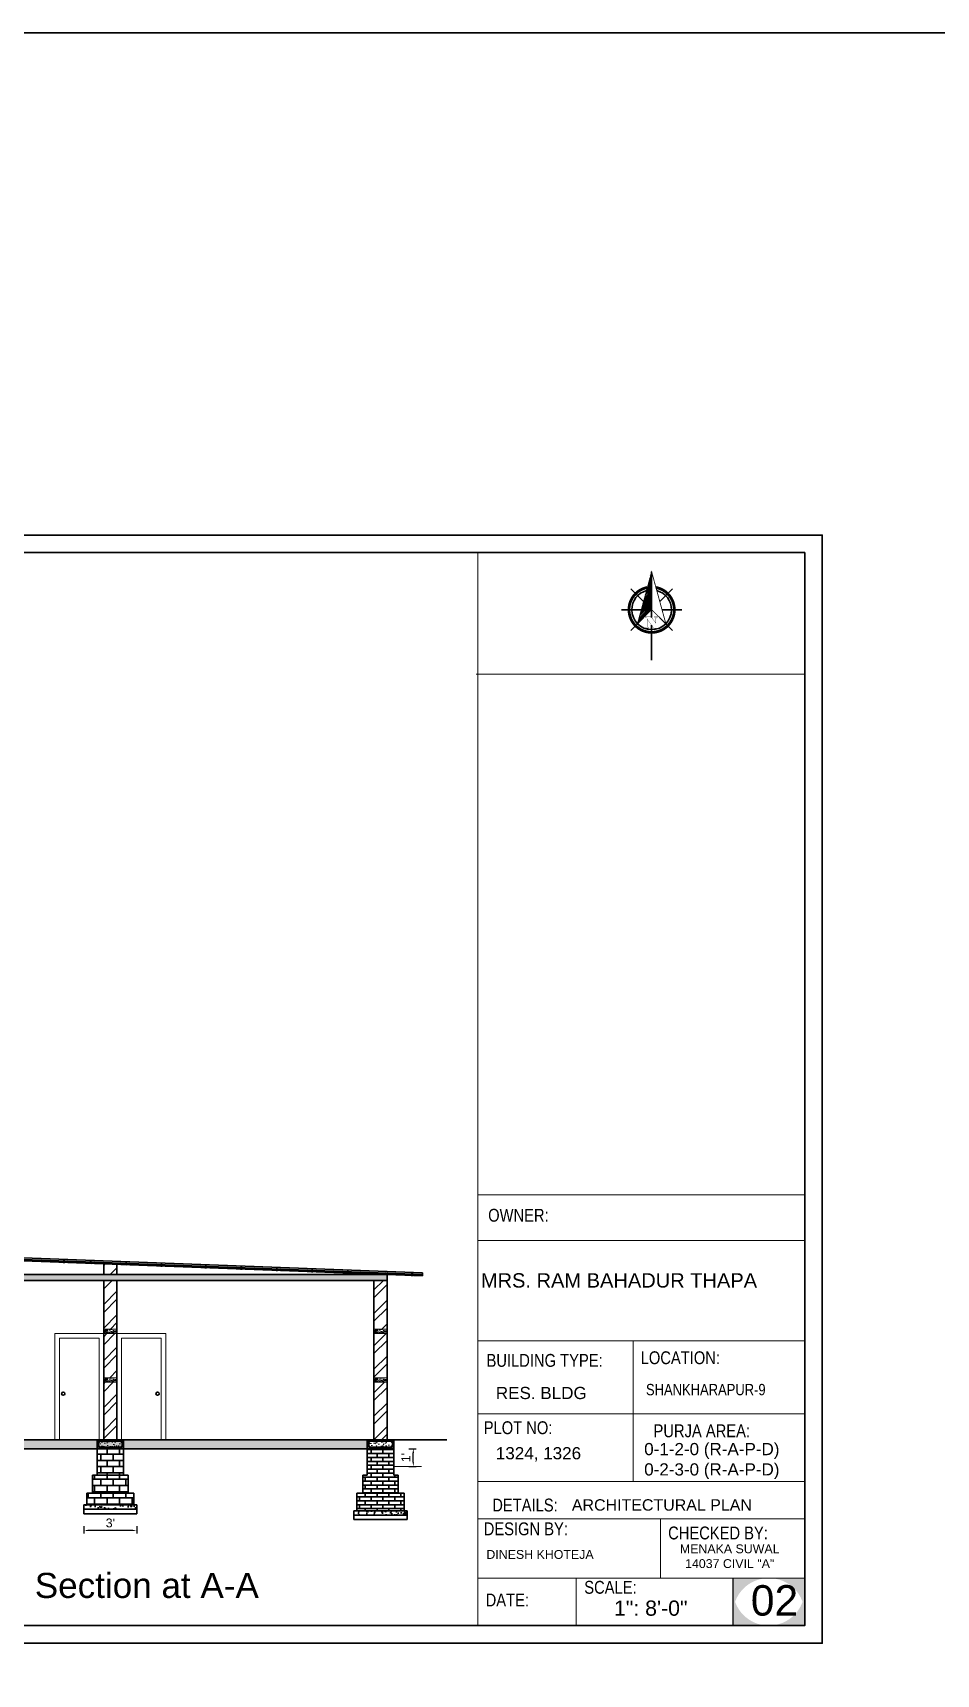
# Model space of a CAD drawing. Header units: inches. Extents: x 352731 to 371558, y -52658 to -39161.
# Drawn here: x 358529 to 359141, y -42800 to -41688 of the extents above; entities that cross this region are included whole.
import ezdxf

# ---------------------------------------------------------------- set-up
doc = ezdxf.new("R2010")
doc.units = ezdxf.units.IN
doc.header["$LTSCALE"] = 2
doc.header["$MEASUREMENT"] = 0
doc.header["$PDMODE"] = 34
doc.layers.get('0').update_dxf_attribs({"linetype": 'CONTINUOUS'})
doc.layers.get('DEFPOINTS').update_dxf_attribs({"color": 141, "linetype": 'CONTINUOUS'})
for name, color, linetype, lineweight in [('DIMENTION', 140, 'CONTINUOUS', 0), ('door', 20, 'CONTINUOUS', 35), ('Rebars', 1, 'CONTINUOUS', 13), ('Siteplan', 7, 'CONTINUOUS', 30), ('steps', 253, 'CONTINUOUS', 20), ('TEXT', 181, 'CONTINUOUS', 25), ('WALL - A', 1, 'CONTINUOUS', 40)]:
    doc.layers.add(name, color=color, linetype=linetype, lineweight=lineweight)
doc.layers.add('Normal Wall', color=7, linetype='CONTINUOUS', lineweight=35, true_color=0xffaf89)
doc.layers.add('Rear Wall', color=7, linetype='CONTINUOUS', lineweight=20, true_color=0xd4e480)
doc.styles.add('Lettring Text', font='arial.ttf')
doc.styles.get("Standard").update_dxf_attribs({"font": 'ARIALN.TTF'})
doc.styles.add('SwissBT', font='swiss.ttf', dxfattribs={"height": 12})
doc.dimstyles.new('Copy of Standard', dxfattribs={"dimtxt": 6, "dimasz": 2.875, "dimexe": 2, "dimexo": 4, "dimgap": 2, "dimtad": 1, "dimdec": 0, "dimrnd": 1, "dimzin": 0, "dimdsep": 46, "dimlunit": 4, "dimtxsty": 'Lettring Text', "dimcen": 0.1, "dimclrd": 7, "dimclre": 7, "dimclrt": 7, "dimazin": 0, "dimtfac": 0.645, "dimtdec": 0, "dimtmove": 1, "dimatfit": 0, "dimfxl": 3, "dimfxlon": 1, "dimtfillclr": 256, "dimtolj": 1, "dimtzin": 0, "dimlwd": -1, "dimlwe": -1, "dimarcsym": 2})
pattern_1 = [(45, (2075.3, -6303.903), (-7.9549513, 7.9549513), []), (45, (2080.603, -6303.903), (-7.9549513, 7.9549513), [])]
pattern_2 = [(45, (2075.3, -6297.903), (-7.9549513, 7.9549513), []), (45, (2080.603, -6297.903), (-7.9549513, 7.9549513), [])]
pattern_3 = [(45, (2045.335, -6303.903), (-7.9549513, 7.9549513), []), (45, (2050.638, -6303.903), (-7.9549513, 7.9549513), [])]
pattern_4 = [(45, (2045.335, -6297.903), (-7.9549513, 7.9549513), []), (45, (2050.638, -6297.903), (-7.9549513, 7.9549513), [])]
pattern_5 = [(0, (390777.6352, 36611.6907), (0, 4.25), []), (90, (390777.635, 36611.691), (-8.5, 5e-16), [4.25, -4.25]), (90, (390781.885, 36611.691), (-8.5, 5e-16), [-4.25, 4.25])]

# ---------------------------------------------------------------- blocks, each defined once
blk = doc.blocks.new('*X29')
at = {"color": 0}
for p, q in [((146.75, -411.68), (147.62, -410.82)), ((146.95, -410.95), (147.62, -410.29)), ((147.15, -410.22), (147.62, -409.76)), ((147.35, -409.49), (147.62, -409.23)), ((147.55, -408.76), (147.62, -408.7)), ((144.56, -419.71), (147.62, -416.65)), ((144.76, -418.98), (147.62, -416.12)), ((144.96, -418.25), (147.62, -415.59)), ((145.16, -417.52), (147.62, -415.06)), ((145.36, -416.79), (147.62, -414.53)), ((145.56, -416.06), (147.62, -414)), ((145.76, -415.33), (147.62, -413.47)), ((145.96, -414.6), (147.62, -412.94)), ((146.16, -413.87), (147.62, -412.41)), ((146.36, -413.14), (147.62, -411.88)), ((146.55, -412.41), (147.62, -411.35)), ((142.76, -426.28), (147.62, -421.42)), ((142.96, -425.55), (147.62, -420.89)), ((143.16, -424.82), (147.62, -420.36)), ((143.36, -424.09), (147.62, -419.83)), ((143.56, -423.36), (147.62, -419.3)), ((143.76, -422.63), (147.62, -418.77)), ((143.96, -421.9), (147.62, -418.24)), ((144.16, -421.17), (147.62, -417.71)), ((144.36, -420.44), (147.62, -417.18))]:
    blk.add_line(p, q, dxfattribs=at)
blk = doc.blocks.new('NORTH_15')
for p, q in [((-2.87, 2.87), (-7.37, 7.37)), ((0, 3.66), (0, 10.62)), ((2.87, 2.87), (7.37, 7.37)), ((-13.37, 0), (2.72, 0)), ((5.49, 0), (17.83, 0)), ((-2.87, -2.87), (-7.37, -7.37)), ((0, -3.66), (0, -10.62)), ((2.87, -2.87), (7.37, -7.37))]:
    blk.add_line(p, q)
at = {"const_width": 1}
for points in [[(0, -8, 1), (0, 8, 0.359415), (-7.86, 1.52, 1)], [(-7.86, -1.52, 0.359415), (0, -8, 1)]]:
    blk.add_lwpolyline(points, format="xyb", dxfattribs=at)
for points, const_width in [([(4.96, -5.01), (-13.37, 0), (4.9, 5), (0, 0), (4.96, -5.01)], 0.3), ([(5.93, -1.55), (6, -1.55), (6.07, -1.54), (6.13, -1.53), (6.17, -1.52), (6.22, -1.51), (6.26, -1.49), (6.28, -1.47), (6.3, -1.45), (6.32, -1.42), (6.33, -1.39), (6.35, -1.34), (6.36, -1.29), (6.37, -1.23), (6.38, -1.16), (6.38, -1.08), (6.38, -1), (6.54, -1), (6.54, -2.34), (6.38, -2.34), (6.38, -2.3), (6.38, -2.23), (6.38, -2.16), (6.37, -2.09), (6.36, -2.04), (6.35, -1.99), (6.33, -1.95), (6.32, -1.91), (6.3, -1.88), (6.28, -1.86), (6.26, -1.83), (6.22, -1.81), (6.18, -1.8), (6.13, -1.78), (6.07, -1.77), (6.01, -1.76), (5.95, -1.76), (2.66, -1.76), (2.66, -2.34), (2.5, -2.34), (2.5, -0.16), (4.71, 1.44), (3.14, 1.44), (3.07, 1.44), (3, 1.43), (2.94, 1.42), (2.89, 1.41), (2.85, 1.4), (2.81, 1.38), (2.78, 1.36), (2.76, 1.34), (2.74, 1.31), (2.72, 1.27), (2.7, 1.22), (2.69, 1.17), (2.68, 1.11), (2.67, 1.04), (2.66, 0.97), (2.66, 0.89), (2.66, 0.87), (2.5, 0.87), (2.5, 2.21), (2.66, 2.21), (2.66, 2.17), (2.66, 2.09), (2.67, 2.03), (2.68, 1.97), (2.69, 1.91), (2.7, 1.86), (2.71, 1.82), (2.73, 1.78), (2.75, 1.76), (2.77, 1.74), (2.8, 1.72), (2.85, 1.7), (2.89, 1.68), (2.94, 1.67), (3, 1.66), (3.07, 1.66), (3.14, 1.66), (6.54, 1.66), (6.54, 0.75), (3.33, -1.55), (5.93, -1.55), (5.93, -1.55)], 0.1)]:
    blk.add_lwpolyline(points, dxfattribs=dict(const_width=const_width))
for start, end in [(90, 164.97304), (270, 90), (195.02696, 270)]:
    blk.add_arc((0, 0), 7, start, end)
at = {"rotation": 90}
blk.add_blockref('*X29', (-421.89, -147.62), dxfattribs=at)
blk = doc.blocks.new('A$C0BDB7EE9')
at = {"layer": 'Siteplan', "xscale": 2.999999999999779, "yscale": 2.999999999999779, "zscale": 2.999999999999779, "rotation": 247.8612575918487}
blk.add_blockref('NORTH_15', (20.2, 49.5), dxfattribs=at)
blk = doc.blocks.new('A$C327B4BBD')
at = {"layer": 'DIMENTION', "ltscale": 0.3, "xscale": 1.171875000000082, "yscale": 1.171875000000082, "zscale": 1.171875000000082, "rotation": 112.1387424081494}
blk.add_blockref('A$C0BDB7EE9', (16.1, 0), dxfattribs=at)
blk = doc.blocks.new('*D356')
at = {"color": 7, "transparency": 16777216}
for p, q in [((358563.9, -42699.6), (358563.9, -42704.6)), ((358597, -42702.6), (358566.8, -42702.6)), ((358599.9, -42699.6), (358599.9, -42704.6))]:
    blk.add_line(p, q, dxfattribs=at)
at = {"color": 7, "linetype": 'ByBlock', "transparency": 16777216}
for points in [[(358566.8, -42702.1), (358566.8, -42703), (358563.9, -42702.6)], [(358597, -42702.1), (358597, -42703), (358599.9, -42702.6)]]:
    blk.add_solid(points, dxfattribs=at)
at = {"layer": 'DEFPOINTS', "color": 0, "linetype": 'ByBlock', "transparency": 16777216}
for p in [(358563.9, -42691.2), (358599.9, -42691.2), (358563.9, -42702.6)]:
    blk.add_point(p, dxfattribs=at)
at = {"color": 7, "linetype": 'ByBlock', "lineweight": 5, "transparency": 16777216, "insert": (358581.9, -42697.5), "char_height": 6, "attachment_point": 5, "style": 'Lettring Text'}
blk.add_mtext("\\A1;3'", dxfattribs=at)
blk = doc.blocks.new('*D358')
at = {"color": 7, "transparency": 16777216}
for p, q in [((358784.1, -42647.2), (358789.1, -42647.2)), ((358784.1, -42659.2), (358789.1, -42659.2)), ((358787.1, -42656.3), (358787.1, -42650))]:
    blk.add_line(p, q, dxfattribs=at)
at = {"color": 7, "linetype": 'ByBlock', "transparency": 16777216}
for points in [[(358786.6, -42650), (358787.6, -42650), (358787.1, -42647.2)], [(358786.6, -42656.3), (358787.6, -42656.3), (358787.1, -42659.2)]]:
    blk.add_solid(points, dxfattribs=at)
at = {"layer": 'DEFPOINTS', "color": 0, "linetype": 'ByBlock', "transparency": 16777216}
for p in [(358773.9, -42647.2), (358787.1, -42647.2), (358773.9, -42659.2)]:
    blk.add_point(p, dxfattribs=at)
at = {"color": 7, "linetype": 'ByBlock', "lineweight": 5, "transparency": 16777216, "insert": (358782.1, -42653.2), "char_height": 6, "attachment_point": 5, "rotation": 90, "style": 'Lettring Text'}
blk.add_mtext("\\A1;1'", dxfattribs=at)

msp = doc.modelspace()

# ---------------------------------------------------------------- hatches: boundary and pattern name
at = {"linetype": 'ByBlock', "lineweight": 5}
h = msp.add_hatch(dxfattribs=at)
h.set_pattern_fill('AR-CONC', scale=0.5, style=0)
h.set_pattern_definition([(50, (312338.4893, 26238.585), (3.58630091, -0.31376067), [0.375, -4.125]), (355, (312338.4893, 26238.585), (-0.69375667, 3.76096067), [0.3, -3.3]), (100.4514, (312338.7882, 26238.559), (2.89254691, 3.44719771), [0.31870095, -3.50571056]), (46.1842, (312338.4893, 26239.585), (5.33620524, -0.82759507), [0.5625, -6.1875]), (96.6356, (312338.934, 26239.516), (4.67331353, 4.87058935), [0.47805144, -5.258565]), (351.1842, (312338.4893, 26239.585), (4.67330973, 4.870593), [0.45, -4.95]), (21, (312338.9893, 26239.335), (2.98453526, -2.01309445), [0.375, -4.125]), (326, (312338.9893, 26239.335), (1.21657666, 3.62575023), [0.3, -3.3]), (71.4514, (312339.238, 26239.1673), (4.20111314, 1.61265248), [0.31870095, -3.50571056]), (37.5, (312338.4893, 26238.585), (0.060799277, 1.66446927), [0, -3.26, 0, -3.35, 0, -3.3125]), (7.5, (312338.4893, 26238.585), (1.315347687, 1.97205856), [0, -1.91, 0, -3.185, 0, -1.2625]), (327.5, (312337.3743, 26238.585), (2.66911218, -0.112774359), [0, -1.25, 0, -3.9, 0, -5.175]), (317.5, (312336.8743, 26238.585), (2.91593085, 0.50052491), [0, -1.625, 0, -2.59, 0, -3.675])])
h.paths.add_polyline_path([(358586.4, -42566.2), (358577.4, -42566.2), (358577.4, -42569.2), (358586.4, -42569.2)])
h.paths.add_polyline_path([(358585.3, -42568.3, -0.404321), (358584.8, -42567.8, -1), (358585.8, -42567.8, -0.424176), (358585.3, -42568.3), (358578.5, -42568.3, -0.424176), (358578, -42567.8, -1), (358579, -42567.8, -0.404321), (358578.5, -42568.3)], flags=16)
h = msp.add_hatch(color=7, dxfattribs=at)
h.paths.add_polyline_path([(358585.8, -42567.8, 0.414214), (358585.3, -42567.3), (358585.2, -42567.3, 0.315664), (358584.8, -42567.8, 1)])
h.paths.add_polyline_path([(358578.7, -42567.3), (358578.5, -42567.3, 0.414214), (358578, -42567.8, 0.404321), (358578.5, -42568.3), (358578.5, -42568.3, 0.404321), (358579, -42567.8, 0.315664)])
h = msp.add_hatch(dxfattribs=at)
h.set_pattern_fill('AR-CONC', scale=0.5, style=0)
h.set_pattern_definition([(50, (312521.454, 26238.585), (3.58630091, -0.31376067), [0.375, -4.125]), (355, (312521.454, 26238.585), (-0.69375667, 3.76096067), [0.3, -3.3]), (100.4514, (312521.753, 26238.559), (2.89254691, 3.44719771), [0.31870095, -3.50571056]), (46.1842, (312521.454, 26239.585), (5.33620524, -0.82759507), [0.5625, -6.1875]), (96.6356, (312521.8987, 26239.516), (4.67331353, 4.87058935), [0.47805144, -5.258565]), (351.1842, (312521.454, 26239.585), (4.67330973, 4.870593), [0.45, -4.95]), (21, (312521.954, 26239.335), (2.98453526, -2.01309445), [0.375, -4.125]), (326, (312521.954, 26239.335), (1.21657666, 3.62575023), [0.3, -3.3]), (71.4514, (312522.2027, 26239.1673), (4.20111314, 1.61265248), [0.31870095, -3.50571056]), (37.5, (312521.454, 26238.585), (0.060799277, 1.66446927), [0, -3.26, 0, -3.35, 0, -3.3125]), (7.5, (312521.454, 26238.585), (1.315347687, 1.97205856), [0, -1.91, 0, -3.185, 0, -1.2625]), (327.5, (312520.339, 26238.585), (2.66911218, -0.112774359), [0, -1.25, 0, -3.9, 0, -5.175]), (317.5, (312519.839, 26238.585), (2.91593085, 0.50052491), [0, -1.625, 0, -2.59, 0, -3.675])])
h.paths.add_polyline_path([(358769.4, -42566.2), (358760.4, -42566.2), (358760.4, -42569.2), (358769.4, -42569.2)])
h.paths.add_polyline_path([(358768.3, -42568.3, -0.404321), (358767.8, -42567.8, -1), (358768.8, -42567.8, -0.424176), (358768.3, -42568.3), (358761.5, -42568.3, -0.424176), (358761, -42567.8, -1), (358762, -42567.8, -0.404321), (358761.5, -42568.3)], flags=16)
h = msp.add_hatch(color=7, dxfattribs=at)
h.paths.add_polyline_path([(358768.8, -42567.8, 0.414214), (358768.3, -42567.3), (358768.1, -42567.3, 0.315664), (358767.8, -42567.8, 1)])
h.paths.add_polyline_path([(358761.6, -42567.3), (358761.5, -42567.3, 0.414214), (358761, -42567.8, 0.404321), (358761.4, -42568.3), (358761.5, -42568.3, 0.404321), (358762, -42567.8, 0.315664)])
h = msp.add_hatch(dxfattribs=at)
h.set_pattern_fill('AR-CONC', scale=0.5, style=0)
h.set_pattern_definition([(50, (312338.4893, 26205.585), (3.58630091, -0.31376067), [0.375, -4.125]), (355, (312338.4893, 26205.585), (-0.69375667, 3.76096067), [0.3, -3.3]), (100.4514, (312338.7882, 26205.559), (2.89254691, 3.44719771), [0.31870095, -3.50571056]), (46.1842, (312338.4893, 26206.585), (5.33620524, -0.82759507), [0.5625, -6.1875]), (96.6356, (312338.934, 26206.516), (4.67331353, 4.87058935), [0.47805144, -5.258565]), (351.1842, (312338.4893, 26206.585), (4.67330973, 4.870593), [0.45, -4.95]), (21, (312338.9893, 26206.335), (2.98453526, -2.01309445), [0.375, -4.125]), (326, (312338.9893, 26206.335), (1.21657666, 3.62575023), [0.3, -3.3]), (71.4514, (312339.238, 26206.1673), (4.20111314, 1.61265248), [0.31870095, -3.50571056]), (37.5, (312338.4893, 26205.585), (0.060799277, 1.66446927), [0, -3.26, 0, -3.35, 0, -3.3125]), (7.5, (312338.4893, 26205.585), (1.315347687, 1.97205856), [0, -1.91, 0, -3.185, 0, -1.2625]), (327.5, (312337.3743, 26205.585), (2.66911218, -0.112774359), [0, -1.25, 0, -3.9, 0, -5.175]), (317.5, (312336.8743, 26205.585), (2.91593085, 0.50052491), [0, -1.625, 0, -2.59, 0, -3.675])])
h.paths.add_polyline_path([(358586.4, -42599.2), (358577.4, -42599.2), (358577.4, -42602.2), (358586.4, -42602.2)])
h.paths.add_polyline_path([(358585.3, -42601.3, -0.404321), (358584.8, -42600.8, -1), (358585.8, -42600.8, -0.424176), (358585.3, -42601.3), (358578.5, -42601.3, -0.424176), (358578, -42600.8, -1), (358579, -42600.8, -0.404321), (358578.5, -42601.3)], flags=16)
h = msp.add_hatch(color=7, dxfattribs=at)
h.paths.add_polyline_path([(358585.8, -42600.8, 0.414214), (358585.3, -42600.3), (358585.2, -42600.3, 0.315664), (358584.8, -42600.8, 1)])
h.paths.add_polyline_path([(358578.7, -42600.3), (358578.5, -42600.3, 0.414214), (358578, -42600.8, 0.404321), (358578.5, -42601.3), (358578.5, -42601.3, 0.404321), (358579, -42600.8, 0.315664)])
h = msp.add_hatch(dxfattribs=at)
h.set_pattern_fill('AR-CONC', scale=0.5, style=0)
h.set_pattern_definition([(50, (312521.454, 26205.585), (3.58630091, -0.31376067), [0.375, -4.125]), (355, (312521.454, 26205.585), (-0.69375667, 3.76096067), [0.3, -3.3]), (100.4514, (312521.753, 26205.559), (2.89254691, 3.44719771), [0.31870095, -3.50571056]), (46.1842, (312521.454, 26206.585), (5.33620524, -0.82759507), [0.5625, -6.1875]), (96.6356, (312521.8987, 26206.516), (4.67331353, 4.87058935), [0.47805144, -5.258565]), (351.1842, (312521.454, 26206.585), (4.67330973, 4.870593), [0.45, -4.95]), (21, (312521.954, 26206.335), (2.98453526, -2.01309445), [0.375, -4.125]), (326, (312521.954, 26206.335), (1.21657666, 3.62575023), [0.3, -3.3]), (71.4514, (312522.2027, 26206.1673), (4.20111314, 1.61265248), [0.31870095, -3.50571056]), (37.5, (312521.454, 26205.585), (0.060799277, 1.66446927), [0, -3.26, 0, -3.35, 0, -3.3125]), (7.5, (312521.454, 26205.585), (1.315347687, 1.97205856), [0, -1.91, 0, -3.185, 0, -1.2625]), (327.5, (312520.339, 26205.585), (2.66911218, -0.112774359), [0, -1.25, 0, -3.9, 0, -5.175]), (317.5, (312519.839, 26205.585), (2.91593085, 0.50052491), [0, -1.625, 0, -2.59, 0, -3.675])])
h.paths.add_polyline_path([(358769.4, -42599.2), (358760.4, -42599.2), (358760.4, -42602.2), (358769.4, -42602.2)])
h.paths.add_polyline_path([(358768.3, -42601.3, -0.404321), (358767.8, -42600.8, -1), (358768.8, -42600.8, -0.424176), (358768.3, -42601.3), (358761.5, -42601.3, -0.424176), (358761, -42600.8, -1), (358762, -42600.8, -0.404321), (358761.5, -42601.3)], flags=16)
h = msp.add_hatch(color=7, dxfattribs=at)
h.paths.add_polyline_path([(358768.8, -42600.8, 0.414214), (358768.3, -42600.3), (358768.1, -42600.3, 0.315664), (358767.8, -42600.8, 1)])
h.paths.add_polyline_path([(358761.6, -42600.3), (358761.5, -42600.3, 0.414214), (358761, -42600.8, 0.404321), (358761.4, -42601.3), (358761.5, -42601.3, 0.404321), (358762, -42600.8, 0.315664)])
msp.add_hatch(color=0).paths.add_polyline_path([(359052.2, -42734.8), (359027.9, -42734.8, -0.414214), (359052.2, -42759.1)])
at = {"layer": 'door', "ltscale": 0.5}
h = msp.add_hatch(dxfattribs=at)
h.set_pattern_fill('BRICK', color=256, scale=17, style=0)
h.set_pattern_definition(pattern_5)
h.paths.add_polyline_path([(358569.9, -42665.2), (358593.9, -42665.2), (358593.9, -42677.2), (358572.9, -42677.2), (358569.9, -42677.2)])
h.paths.add_polyline_path([(358572.9, -42647.2), (358590.9, -42647.2), (358590.9, -42653.2), (358590.9, -42665.2), (358572.9, -42665.2)])
h = msp.add_hatch(dxfattribs=at)
h.set_pattern_fill('AR-CONC', color=256, scale=0.8, style=0)
h.set_pattern_definition([(130, (422910.1614, 73871.056), (-5.73808146, -0.50201708), [0.6, -6.6]), (185, (422910.1614, 73871.056), (1.11001067, 6.01753707), [0.48, -5.28]), (79.5486, (422909.683, 73871.014), (-4.62807505, 5.51551634), [0.50992152, -5.6091369]), (133.8158, (422910.1614, 73872.656), (-8.5379284, -1.3241521), [0.9, -9.9]), (83.3644, (422909.45, 73872.546), (-7.47730164, 7.79294297), [0.7648823, -8.413704]), (188.8158, (422910.161, 73872.656), (-7.47729556, 7.7929488), [0.72, -7.92]), (159, (422909.3614, 73872.256), (-4.77525642, -3.22095113), [0.6, -6.6]), (214, (422909.3614, 73872.256), (-1.94652266, 5.80120036), [0.48, -5.28]), (108.5486, (422908.9635, 73871.9876), (-6.72178103, 2.58024397), [0.50992152, -5.6091369]), (142.5, (422910.1614, 73871.056), (-0.097278843, 2.66315083), [0, -5.216, 0, -5.36, 0, -5.3]), (172.5, (422910.1614, 73871.056), (-2.1045563, 3.155293695), [0, -3.056, 0, -5.096, 0, -2.02]), (212.5, (422911.9454, 73871.056), (-4.27057949, -0.180438974), [0, -2, 0, -6.24, 0, -8.28]), (222.5, (422912.7454, 73871.056), (-4.66548935, 0.80083986), [0, -2.6, 0, -4.144, 0, -5.88])])
h.paths.add_polyline_path([(358590.9, -42641.2), (358590.9, -42647.2), (358572.9, -42647.2), (358572.9, -42642.1), (358572.9, -42641.2)])
h.paths.add_polyline_path([(358589.9, -42646.2), (358589.9, -42642.1), (358589.6, -42642.1, 0.049683), (358589.5, -42642.1), (358573.9, -42642.1), (358573.9, -42646.2)], flags=16)
h.paths.add_polyline_path([(358574.6, -42642.5, 1), (358573.9, -42642.5, 1)], flags=0)
h.paths.add_polyline_path([(358574.6, -42645.8, 1), (358573.9, -42645.8, 1)], flags=16)
h.paths.add_polyline_path([(358589.9, -42645.8, 1), (358589.2, -42645.8, 1)], flags=16)
h = msp.add_hatch(dxfattribs=at)
h.set_pattern_fill('AR-BRSTD', color=256)
h.set_pattern_definition([(0, (203362.5584, -15753.7383), (0, 2.667), []), (90, (203362.5584, -15753.7383), (-4, 2.667), [2.667, -2.667])])
h.paths.add_polyline_path([(358773.9, -42647.2), (358755.9, -42647.2), (358755.9, -42665.2), (358773.9, -42665.2)])
h.paths.add_polyline_path([(358776.9, -42665.2), (358752.9, -42665.2), (358752.9, -42677.2), (358773.9, -42677.2), (358776.9, -42677.2)])
h.paths.add_polyline_path([(358780.9, -42677.2), (358773.9, -42677.2), (358752.9, -42677.2), (358748.9, -42677.2), (358748.9, -42689.2), (358780.9, -42689.2)])
h = msp.add_hatch(dxfattribs=at)
h.set_pattern_fill('AR-CONC', color=256, scale=0.8, style=0)
h.set_pattern_definition([(50, (294436.6323, 73871.056), (5.73808146, -0.50201708), [0.6, -6.6]), (355, (294436.6323, 73871.056), (-1.11001067, 6.01753707), [0.48, -5.28]), (100.4514, (294437.1105, 73871.014), (4.62807505, 5.51551634), [0.50992152, -5.6091369]), (46.1842, (294436.632, 73872.656), (8.5379284, -1.3241521), [0.9, -9.9]), (96.6356, (294437.344, 73872.546), (7.47730164, 7.79294297), [0.7648823, -8.413704]), (351.1842, (294436.632, 73872.656), (7.47729556, 7.7929488), [0.72, -7.92]), (21, (294437.4323, 73872.256), (4.77525642, -3.22095113), [0.6, -6.6]), (326, (294437.4323, 73872.256), (1.94652266, 5.80120036), [0.48, -5.28]), (71.4514, (294437.8303, 73871.9876), (6.72178103, 2.58024397), [0.50992152, -5.6091369]), (37.5, (294436.6323, 73871.056), (0.097278843, 2.66315083), [0, -5.216, 0, -5.36, 0, -5.3]), (7.5, (294436.6323, 73871.056), (2.1045563, 3.155293695), [0, -3.056, 0, -5.096, 0, -2.02]), (327.5, (294434.8483, 73871.056), (4.27057949, -0.180438974), [0, -2, 0, -6.24, 0, -8.28]), (317.5, (294434.0483, 73871.056), (4.66548935, 0.80083986), [0, -2.6, 0, -4.144, 0, -5.88])])
h.paths.add_polyline_path([(358773.9, -42641.2), (358755.9, -42641.2), (358755.9, -42647.2), (358773.9, -42647.2), (358773.9, -42642.1)])
h.paths.add_polyline_path([(358772.9, -42642.1), (358772.9, -42646.2), (358756.9, -42646.2), (358756.9, -42642.1), (358757.2, -42642.1, -0.049683), (358757.2, -42642.1)], flags=16)
h.paths.add_polyline_path([(358772.9, -42642.5, -1), (358772.2, -42642.5, -1)], flags=0)
h.paths.add_polyline_path([(358772.9, -42645.8, -1), (358772.2, -42645.8, -1)], flags=16)
h.paths.add_polyline_path([(358757.5, -42645.8, -1), (358756.9, -42645.8, -1)], flags=16)
h = msp.add_hatch(color=256, dxfattribs=at)
h.paths.add_polyline_path([(358757.5, -42642.4, 0.385424), (358757.2, -42642.1), (358757.2, -42642.1, 0.385424), (358756.9, -42642.4, 1)])
h.paths.add_polyline_path([(358756.9, -42645.8, 1), (358757.5, -42645.8, 1)])
h.paths.add_polyline_path([(358772.2, -42642.5, 1), (358772.9, -42642.5, 1)])
h.paths.add_polyline_path([(358772.2, -42645.8, 1), (358772.9, -42645.8, 1)])
h = msp.add_hatch(dxfattribs=at)
h.set_pattern_fill('BRICK', color=256, scale=17, style=0)
h.set_pattern_definition(pattern_5)
h.paths.add_polyline_path([(358565.9, -42677.2), (358597.9, -42677.2), (358597.9, -42685.2), (358565.9, -42685.2)])
h = msp.add_hatch(dxfattribs=at)
h.set_pattern_fill('AR-CONC', color=256, style=0)
h.set_pattern_definition([(130, (363163.654, 25757.7147), (-7.17260183, -0.62752135), [0.75, -8.25]), (185, (363163.654, 25757.715), (1.3875133, 7.5219213), [0.6, -6.6]), (79.5486, (363163.056, 25757.6624), (-5.7850938, 6.8943954), [0.6374019, -7.0114211]), (133.8158, (363163.654, 25759.715), (-10.6724105, -1.6551901), [1.125, -12.375]), (83.3644, (363162.765, 25759.577), (-9.346627, 9.7411787), [0.9561029, -10.51713]), (188.8158, (363163.654, 25759.715), (-9.3466195, 9.741186), [0.9, -9.9]), (159, (363162.654, 25759.2147), (-5.9690705, -4.0261889), [0.75, -8.25]), (214, (363162.654, 25759.215), (-2.4331533, 7.25150045), [0.6, -6.6]), (108.5486, (363162.1565, 25758.879), (-8.4022263, 3.225305), [0.6374019, -7.0114211]), (142.5, (363163.654, 25757.7147), (-0.12159855, 3.32893854), [0, -6.52, 0, -6.7, 0, -6.625]), (172.5, (363163.654, 25757.7147), (-2.63069537, 3.94411712), [0, -3.82, 0, -6.37, 0, -2.525]), (212.5, (363165.884, 25757.7147), (-5.33822436, -0.22554872), [0, -2.5, 0, -7.8, 0, -10.35]), (222.5, (363166.884, 25757.7147), (-5.8318617, 1.00104982), [0, -3.25, 0, -5.18, 0, -7.35])])
h.paths.add_polyline_path([(358599.9, -42685.2), (358599.9, -42688.2), (358585.4, -42688.2), (358585.4, -42685.2)])
h.paths.add_polyline_path([(358585.4, -42688.2), (358563.9, -42688.2), (358563.9, -42685.2), (358585.4, -42685.2)])
h = msp.add_hatch(dxfattribs=at)
h.set_pattern_fill('AR-CONC', color=256, style=0)
h.set_pattern_definition([(50, (353997.14, 25753.7147), (7.17260183, -0.62752135), [0.75, -8.25]), (355, (353997.14, 25753.715), (-1.3875133, 7.5219213), [0.6, -6.6]), (100.4514, (353997.7375, 25753.6624), (5.7850938, 6.8943954), [0.6374019, -7.0114211]), (46.1842, (353997.14, 25755.715), (10.6724105, -1.6551901), [1.125, -12.375]), (96.6356, (353998.029, 25755.577), (9.346627, 9.7411787), [0.9561029, -10.51713]), (351.1842, (353997.14, 25755.715), (9.3466195, 9.741186), [0.9, -9.9]), (21, (353998.14, 25755.2147), (5.9690705, -4.0261889), [0.75, -8.25]), (326, (353998.14, 25755.215), (2.4331533, 7.25150045), [0.6, -6.6]), (71.4514, (353998.637, 25754.879), (8.4022263, 3.225305), [0.6374019, -7.0114211]), (37.5, (353997.1398, 25753.7147), (0.12159855, 3.32893854), [0, -6.52, 0, -6.7, 0, -6.625]), (7.5, (353997.1398, 25753.7147), (2.63069537, 3.94411712), [0, -3.82, 0, -6.37, 0, -2.525]), (327.5, (353994.9098, 25753.7147), (5.33822436, -0.22554872), [0, -2.5, 0, -7.8, 0, -10.35]), (317.5, (353993.91, 25753.7147), (5.8318617, 1.00104982), [0, -3.25, 0, -5.18, 0, -7.35])])
h.paths.add_polyline_path([(358782.9, -42689.2), (358746.9, -42689.2), (358746.9, -42692.2), (358782.9, -42692.2)])
at = {"layer": 'steps', "ltscale": 0.3}
h = msp.add_hatch(dxfattribs=at)
h.set_pattern_fill('AR-CONC', scale=0.8, style=0)
h.set_pattern_definition([(50, (2045.3347, -6297.9034), (5.73808146, -0.50201708), [0.6, -6.6]), (355, (2045.335, -6297.9034), (-1.11001067, 6.01753707), [0.48, -5.28]), (100.4514445, (2045.813, -6297.945), (4.62807077, 5.51551993), [0.50992154, -5.6091369]), (46.1842, (2045.335, -6296.3034), (8.53793065, -1.32415425), [0.9, -9.9]), (96.6356355, (2046.046, -6296.414), (7.47729557, 7.7929488), [0.76488274, -8.41371008]), (351.184164, (2045.335, -6296.303), (7.47729556, 7.7929488), [0.72, -7.92]), (21, (2046.1347, -6296.7034), (4.77525642, -3.220951125), [0.6, -6.6]), (326, (2046.135, -6296.7034), (1.94652266, 5.80120036), [0.48, -5.28]), (71.4514447, (2046.5327, -6296.972), (6.72177901, 2.58024922), [0.50992152, -5.6091369]), (37.5, (2045.3347, -6297.9034), (0.097278843, 2.663150831), [0, -5.216, 0, -5.36, 0, -5.3]), (7.5, (2045.3347, -6297.9034), (2.1045563, 3.155293695), [0, -3.056, 0, -5.096, 0, -2.02]), (327.5, (2043.5507, -6297.9034), (4.27057949, -0.180438974), [0, -2, 0, -6.24, 0, -8.28]), (317.5, (2042.7507, -6297.9034), (4.665489355, 0.80083986), [0, -2.6, 0, -4.144, 0, -5.88])])
h.paths.add_polyline_path([(358448.4, -42529.2), (358448.4, -42533.2), (358769.4, -42533.2), (358769.4, -42529.2)])
h = msp.add_hatch(dxfattribs=at)
h.set_pattern_fill('AR-CONC', scale=0.8, style=0)
h.set_pattern_definition([(50, (2097.291, -9504.793), (5.73808146, -0.50201708), [0.6, -6.6]), (355, (2097.291, -9504.793), (-1.11001067, 6.01753707), [0.48, -5.28]), (100.4514445, (2097.769, -9504.8347), (4.62807077, 5.51551993), [0.50992154, -5.6091369]), (46.1842, (2097.291, -9503.193), (8.53793065, -1.32415425), [0.9, -9.9]), (96.6356355, (2098.0025, -9503.303), (7.47729557, 7.7929488), [0.76488274, -8.41371008]), (351.184164, (2097.291, -9503.193), (7.47729556, 7.7929488), [0.72, -7.92]), (21, (2098.091, -9503.593), (4.77525642, -3.220951125), [0.6, -6.6]), (326, (2098.091, -9503.593), (1.94652266, 5.80120036), [0.48, -5.28]), (71.4514447, (2098.489, -9503.861), (6.72177901, 2.58024922), [0.50992152, -5.6091369]), (37.5, (2097.291, -9504.7929), (0.097278843, 2.663150831), [0, -5.216, 0, -5.36, 0, -5.3]), (7.5, (2097.291, -9504.793), (2.1045563, 3.155293695), [0, -3.056, 0, -5.096, 0, -2.02]), (327.5, (2095.507, -9504.7929), (4.27057949, -0.180438974), [0, -2, 0, -6.24, 0, -8.28]), (317.5, (2094.707, -9504.793), (4.665489355, 0.80083986), [0, -2.6, 0, -4.144, 0, -5.88])])
h.paths.add_polyline_path([(358602.9, -42641.2), (358467.9, -42641.2), (358467.9, -42647.2), (358602.9, -42647.2)])
h = msp.add_hatch(dxfattribs=at)
h.set_pattern_fill('AR-CONC', scale=0.8, style=0)
h.set_pattern_definition([(50, (2104.8263, -9504.793), (5.73808146, -0.50201708), [0.6, -6.6]), (355, (2104.8263, -9504.793), (-1.11001067, 6.01753707), [0.48, -5.28]), (100.4514445, (2105.3045, -9504.8347), (4.62807077, 5.51551993), [0.50992154, -5.6091369]), (46.1842, (2104.826, -9503.193), (8.53793065, -1.32415425), [0.9, -9.9]), (96.6356355, (2105.538, -9503.303), (7.47729557, 7.7929488), [0.76488274, -8.41371008]), (351.184164, (2104.826, -9503.193), (7.47729556, 7.7929488), [0.72, -7.92]), (21, (2105.6263, -9503.593), (4.77525642, -3.220951125), [0.6, -6.6]), (326, (2105.6263, -9503.593), (1.94652266, 5.80120036), [0.48, -5.28]), (71.4514447, (2106.0243, -9503.861), (6.72177901, 2.58024922), [0.50992152, -5.6091369]), (37.5, (2104.8263, -9504.7929), (0.097278843, 2.663150831), [0, -5.216, 0, -5.36, 0, -5.3]), (7.5, (2104.8263, -9504.793), (2.1045563, 3.155293695), [0, -3.056, 0, -5.096, 0, -2.02]), (327.5, (2103.0423, -9504.7929), (4.27057949, -0.180438974), [0, -2, 0, -6.24, 0, -8.28]), (317.5, (2102.2423, -9504.793), (4.665489355, 0.80083986), [0, -2.6, 0, -4.144, 0, -5.88])])
h.paths.add_polyline_path([(358573.9, -42642.1), (358589.9, -42642.1), (358589.9, -42646.2), (358573.9, -42646.2)])
h = msp.add_hatch(dxfattribs=at)
h.set_pattern_fill('AR-CONC', scale=0.8, style=0)
h.set_pattern_definition([(50, (2075.2994, -6297.9034), (5.73808146, -0.50201708), [0.6, -6.6]), (355, (2075.2994, -6297.9034), (-1.11001067, 6.01753707), [0.48, -5.28]), (100.4514445, (2075.7776, -6297.945), (4.62807077, 5.51551993), [0.50992154, -5.6091369]), (46.1842, (2075.2994, -6296.3034), (8.53793065, -1.32415425), [0.9, -9.9]), (96.6356355, (2076.011, -6296.414), (7.47729557, 7.7929488), [0.76488274, -8.41371008]), (351.184164, (2075.2994, -6296.303), (7.47729556, 7.7929488), [0.72, -7.92]), (21, (2076.0994, -6296.7034), (4.77525642, -3.220951125), [0.6, -6.6]), (326, (2076.0994, -6296.7034), (1.94652266, 5.80120036), [0.48, -5.28]), (71.4514447, (2076.4974, -6296.972), (6.72177901, 2.58024922), [0.50992152, -5.6091369]), (37.5, (2075.2994, -6297.9034), (0.097278843, 2.663150831), [0, -5.216, 0, -5.36, 0, -5.3]), (7.5, (2075.2994, -6297.9034), (2.1045563, 3.155293695), [0, -3.056, 0, -5.096, 0, -2.02]), (327.5, (2073.5154, -6297.9034), (4.27057949, -0.180438974), [0, -2, 0, -6.24, 0, -8.28]), (317.5, (2072.7154, -6297.9034), (4.665489355, 0.80083986), [0, -2.6, 0, -4.144, 0, -5.88])])
h.paths.add_polyline_path([(358590.9, -42641.2), (358590.9, -42647.2), (358755.9, -42647.2), (358755.9, -42641.2)])
h = msp.add_hatch(dxfattribs=at)
h.set_pattern_fill('AR-CONC', scale=0.8, style=0)
h.set_pattern_definition([(50, (2176.791, -9504.793), (5.73808146, -0.50201708), [0.6, -6.6]), (355, (2176.791, -9504.793), (-1.11001067, 6.01753707), [0.48, -5.28]), (100.4514445, (2177.269, -9504.8347), (4.62807077, 5.51551993), [0.50992154, -5.6091369]), (46.1842, (2176.791, -9503.193), (8.53793065, -1.32415425), [0.9, -9.9]), (96.6356355, (2177.5025, -9503.303), (7.47729557, 7.7929488), [0.76488274, -8.41371008]), (351.184164, (2176.791, -9503.193), (7.47729556, 7.7929488), [0.72, -7.92]), (21, (2177.591, -9503.593), (4.77525642, -3.220951125), [0.6, -6.6]), (326, (2177.591, -9503.593), (1.94652266, 5.80120036), [0.48, -5.28]), (71.4514447, (2177.989, -9503.861), (6.72177901, 2.58024922), [0.50992152, -5.6091369]), (37.5, (2176.791, -9504.7929), (0.097278843, 2.663150831), [0, -5.216, 0, -5.36, 0, -5.3]), (7.5, (2176.791, -9504.793), (2.1045563, 3.155293695), [0, -3.056, 0, -5.096, 0, -2.02]), (327.5, (2175.007, -9504.7929), (4.27057949, -0.180438974), [0, -2, 0, -6.24, 0, -8.28]), (317.5, (2174.207, -9504.793), (4.665489355, 0.80083986), [0, -2.6, 0, -4.144, 0, -5.88])])
h.paths.add_polyline_path([(358772.9, -42642.1), (358756.9, -42642.1), (358756.9, -42646.2), (358772.9, -42646.2)])
at = {"layer": 'TEXT'}
for points in [[(359027.9, -42734.8), (359003.6, -42734.8), (359003.6, -42759.1, -0.414214)], [(359027.9, -42734.8), (359003.6, -42734.8), (359003.6, -42759.1, -0.414214)], [(359052.2, -42734.8), (359027.9, -42734.8, -0.414214), (359052.2, -42759.1)], [(359003.6, -42742.6), (359003.6, -42767), (359027.9, -42767, -0.414214)], [(359003.6, -42742.6), (359003.6, -42767), (359027.9, -42767, -0.414214)], [(359052.2, -42742.6, -0.414214), (359027.9, -42767), (359052.2, -42767)], [(359052.2, -42742.6, -0.414214), (359027.9, -42767), (359052.2, -42767)]]:
    msp.add_hatch(color=0, dxfattribs=at).paths.add_polyline_path(points)
at = {"layer": 'WALL - A', "lineweight": 25}
h = msp.add_hatch(dxfattribs=at)
h.set_pattern_fill('ANSI32', color=256, scale=30, style=0)
h.set_pattern_definition(pattern_4)
h.paths.add_polyline_path([(358577.4, -42529.2), (358586.4, -42529.2), (358586.4, -42522.3), (358577.4, -42522)])
h = msp.add_hatch(dxfattribs=at)
h.set_pattern_fill('ANSI32', color=256, scale=30, style=0)
h.set_pattern_definition(pattern_4)
h.paths.add_polyline_path([(358577.4, -42566.2), (358586.4, -42566.2), (358586.4, -42533.2), (358577.4, -42533.2)])
h = msp.add_hatch(dxfattribs=at)
h.set_pattern_fill('ANSI32', color=256, scale=30, style=0)
h.set_pattern_definition(pattern_2)
h.paths.add_polyline_path([(358760.4, -42528.8), (358760.4, -42529.2), (358769, -42529.2)])
h = msp.add_hatch(dxfattribs=at)
h.set_pattern_fill('ANSI32', color=256, scale=30, style=0)
h.set_pattern_definition(pattern_2)
h.paths.add_polyline_path([(358760.4, -42566.2), (358769.4, -42566.2), (358769.4, -42533.2), (358760.4, -42533.2)])
h = msp.add_hatch(dxfattribs=at)
h.set_pattern_fill('ANSI32', color=256, scale=30, style=0)
h.set_pattern_definition(pattern_3)
h.paths.add_polyline_path([(358577.4, -42599.2), (358586.4, -42599.2), (358586.4, -42569.2), (358577.4, -42569.2)])
h = msp.add_hatch(dxfattribs=at)
h.set_pattern_fill('ANSI32', color=256, scale=30, style=0)
h.set_pattern_definition(pattern_1)
h.paths.add_polyline_path([(358760.4, -42599.2), (358769.4, -42599.2), (358769.4, -42569.2), (358760.4, -42569.2)])
h = msp.add_hatch(dxfattribs=at)
h.set_pattern_fill('ANSI32', color=256, scale=30, style=0)
h.set_pattern_definition(pattern_3)
h.paths.add_polyline_path([(358586.4, -42602.2), (358577.4, -42602.2), (358577.4, -42641.2), (358586.4, -42641.2)])
h = msp.add_hatch(dxfattribs=at)
h.set_pattern_fill('ANSI32', color=256, scale=30, style=0)
h.set_pattern_definition(pattern_1)
h.paths.add_polyline_path([(358769.4, -42602.2), (358760.4, -42602.2), (358760.4, -42641.2), (358769.4, -42641.2)])

# ---------------------------------------------------------------- linework, layer by layer
at = {"color": 7, "linetype": 'ByBlock', "lineweight": 5}
for p, q in [((358577.4, -42566.2), (358586.4, -42566.2)), ((358577.4, -42569.2), (358586.4, -42569.2)), ((358577.4, -42569.2), (358586.4, -42569.2)), ((358578.5, -42567.3), (358580.2, -42567.6)), ((358578.5, -42568.3), (358585.3, -42568.3)), ((358585.3, -42567.3), (358583.6, -42567.6)), ((358760.4, -42566.2), (358769.4, -42566.2)), ((358760.4, -42569.2), (358769.4, -42569.2)), ((358760.4, -42569.2), (358769.4, -42569.2)), ((358761.4, -42568.3), (358768.3, -42568.3)), ((358761.5, -42567.3), (358763.2, -42567.6)), ((358768.3, -42567.3), (358766.5, -42567.6)), ((358577.4, -42599.2), (358586.4, -42599.2)), ((358577.4, -42602.2), (358586.4, -42602.2)), ((358577.4, -42602.2), (358586.4, -42602.2)), ((358578.5, -42600.3), (358580.2, -42600.6)), ((358578.5, -42601.3), (358585.3, -42601.3)), ((358585.3, -42600.3), (358583.6, -42600.6)), ((358760.4, -42599.2), (358769.4, -42599.2)), ((358760.4, -42602.2), (358769.4, -42602.2)), ((358760.4, -42602.2), (358769.4, -42602.2)), ((358761.4, -42601.3), (358768.3, -42601.3)), ((358761.5, -42600.3), (358763.2, -42600.6)), ((358768.3, -42600.3), (358766.5, -42600.6)), ((358773.9, -42659.2), (358792.7, -42659.2))]:
    msp.add_line(p, q, dxfattribs=at)
at = {"color": 0}
msp.add_line((359003.6, -42734.8), (359003.6, -42767), dxfattribs=at)
msp.add_line((359003.6, -42734.8), (359003.6, -42767), dxfattribs=at)
at = {"color": 7, "linetype": 'ByBlock', "lineweight": 5}
for centre in [(358578.5, -42567.8), (358585.3, -42567.8), (358761.5, -42567.8), (358768.3, -42567.8), (358578.5, -42600.8), (358585.3, -42600.8), (358761.5, -42600.8), (358768.3, -42600.8)]:
    msp.add_circle(centre, 0.496, dxfattribs=at)
at = {"layer": 'door', "ltscale": 0.5}
for p, q in [((358793.4, -42528.1), (358424.4, -42514.3)), ((358793.4, -42529.1), (358424.4, -42515.3)), ((358793.4, -42530.1), (358424.4, -42516.3)), ((358577.4, -42529.2), (358577.4, -42522)), ((358586.4, -42529.2), (358586.4, -42522.3)), ((358448.4, -42529.2), (358769.4, -42529.2)), ((358448.4, -42533.2), (358769.4, -42533.2)), ((358577.4, -42533.2), (358577.4, -42641.2)), ((358586.4, -42641.2), (358586.4, -42533.2)), ((358760.4, -42529.2), (358760.4, -42528.8)), ((358760.4, -42641.2), (358760.4, -42533.2)), ((358769.4, -42641.2), (358769.4, -42529.2)), ((358793.4, -42530.1), (358793.4, -42528.1)), ((358448.4, -42641.2), (358769.4, -42641.2)), ((358448.4, -42647.2), (358755.9, -42647.2)), ((358590.9, -42641.2), (358572.9, -42641.2)), ((358572.9, -42641.2), (358572.9, -42665.2)), ((358572.9, -42642.5), (358572.9, -42642.1)), ((358590.9, -42647.2), (358572.9, -42647.2)), ((358573.9, -42642.1), (358589.9, -42642.1)), ((358573.9, -42642.1), (358573.9, -42646.2)), ((358573.9, -42642.6), (358574.4, -42643.2)), ((358573.9, -42646.2), (358589.9, -42646.2)), ((358574.4, -42642.1), (358574.9, -42642.8)), ((358577.4, -42641.2), (358586.4, -42641.2)), ((358577.4, -42641.2), (358586.4, -42641.2)), ((358577.4, -42641.2), (358586.4, -42641.2)), ((358589.9, -42642.1), (358589.9, -42646.2)), ((358590.9, -42641.2), (358590.9, -42665.2)), ((358755.9, -42641.2), (358773.9, -42641.2)), ((358755.9, -42641.2), (358755.9, -42665.2)), ((358755.9, -42647.2), (358773.9, -42647.2)), ((358772.9, -42642.1), (358756.9, -42642.1)), ((358756.9, -42642.1), (358756.9, -42646.2)), ((358772.9, -42646.2), (358756.9, -42646.2)), ((358760.4, -42641.2), (358769.4, -42641.2)), ((358760.4, -42641.2), (358769.4, -42641.2)), ((358769.4, -42641.2), (358760.4, -42641.2)), ((358760.4, -42641.2), (358769.4, -42641.2)), ((358764.9, -42641.2), (358773.9, -42641.2)), ((358772.4, -42642.1), (358771.9, -42642.8)), ((358772.9, -42642.6), (358772.4, -42643.2)), ((358772.9, -42642.1), (358772.9, -42646.2)), ((358773.9, -42641.2), (358809.9, -42641.2)), ((358773.9, -42647.2), (358773.9, -42641.2)), ((358773.9, -42641.2), (358773.9, -42665.2)), ((358572.9, -42649.2), (358572.9, -42659.2)), ((358593.9, -42665.2), (358569.9, -42665.2)), ((358569.9, -42665.2), (358569.9, -42677.2)), ((358593.9, -42665.2), (358593.9, -42677.2)), ((358752.9, -42665.2), (358752.9, -42677.2)), ((358755.9, -42665.2), (358752.9, -42665.2)), ((358773.9, -42665.2), (358776.9, -42665.2)), ((358776.9, -42665.2), (358776.9, -42677.2)), ((358597.9, -42677.2), (358565.9, -42677.2)), ((358565.9, -42677.2), (358565.9, -42685.2)), ((358597.9, -42677.2), (358597.9, -42685.2)), ((358748.9, -42677.2), (358773.9, -42677.2)), ((358748.9, -42677.2), (358748.9, -42689.2)), ((358773.9, -42677.2), (358780.9, -42677.2)), ((358780.9, -42677.2), (358780.9, -42689.2)), ((358599.9, -42685.2), (358563.9, -42685.2)), ((358563.9, -42685.2), (358563.9, -42691.2)), ((358599.9, -42688.2), (358563.9, -42688.2)), ((358599.9, -42691.2), (358563.9, -42691.2)), ((358599.9, -42685.2), (358599.9, -42691.2)), ((358746.9, -42689.2), (358782.9, -42689.2)), ((358746.9, -42689.2), (358746.9, -42695.2)), ((358746.9, -42692.2), (358782.9, -42692.2)), ((358782.9, -42689.2), (358782.9, -42695.2)), ((358746.9, -42695.2), (358782.9, -42695.2))]:
    msp.add_line(p, q, dxfattribs=at)
at = {"layer": 'door', "color": 3, "ltscale": 0.5}
msp.add_lwpolyline([(356345.1, -41688.1), (361739.1, -41688.1), (361739.1, -43791.6), (356345.1, -43791.6)], close=True, dxfattribs=at)
at = {"layer": 'door', "ltscale": 0.5}
for points in [[(358550, -42520), (358551, -42520), (358551, -42521), (358550, -42521)], [(358568.1, -42520.6), (358569.1, -42520.7), (358569, -42521.7), (358568, -42521.6)], [(358592.1, -42521.5), (358593.1, -42521.6), (358593.1, -42522.6), (358592.1, -42522.5)], [(358616.1, -42522.5), (358617.1, -42522.5), (358617.1, -42523.5), (358616.1, -42523.5)], [(358646.1, -42523.6), (358647.1, -42523.6), (358647, -42524.6), (358646, -42524.6)], [(358670.1, -42524.5), (358671.1, -42524.5), (358671.1, -42525.5), (358670.1, -42525.5)], [(358694.1, -42525.4), (358695.1, -42525.4), (358695.1, -42526.4), (358694.1, -42526.4)], [(358718.1, -42526.3), (358719.1, -42526.3), (358719.1, -42527.3), (358718.1, -42527.3)], [(358742.2, -42527.2), (358743.2, -42527.2), (358743.1, -42528.2), (358742.1, -42528.2)], [(358768.4, -42528.1), (358769.4, -42528.2), (358769.4, -42529.2), (358768.4, -42529.1)], [(358785.7, -42528.8), (358786.7, -42528.8), (358786.7, -42529.8), (358785.7, -42529.8)]]:
    msp.add_lwpolyline(points, close=True, dxfattribs=at)
for centre, radius in [((358550, -42609.9), 1.12), ((358613.9, -42609.9), 1.12), ((358574.3, -42642.5), 0.335), ((358574.2, -42645.8), 0.335), ((358589.6, -42642.4), 0.335), ((358589.6, -42645.8), 0.335), ((358757.2, -42642.4), 0.335), ((358757.2, -42645.8), 0.335), ((358772.5, -42642.5), 0.335), ((358772.5, -42645.8), 0.335)]:
    msp.add_circle(centre, radius, dxfattribs=at)
at = {"layer": 'Normal Wall'}
for points in [[(358006.1, -42028.3), (359064.1, -42028.3), (359064.1, -42778.9), (358006.1, -42778.9)], [(358006.1, -42028.3), (359064.1, -42028.3), (359064.1, -42778.9), (358006.1, -42778.9)], [(359052.2, -42040.2), (358029.9, -42040.2), (358029.9, -42767), (359052.2, -42767)], [(359052.2, -42040.2), (358029.9, -42040.2), (358029.9, -42767), (359052.2, -42767)]]:
    msp.add_lwpolyline(points, close=True, dxfattribs=at)
at = {"layer": 'Rear Wall'}
for p, q in [((358830.8, -42484.5), (358830.8, -42040.2)), ((358829.6, -42122.5), (359052.2, -42122.5)), ((358830.8, -42475.3), (359052.2, -42475.3)), ((358830.8, -42475.3), (359052.2, -42475.3)), ((358830.8, -42475.3), (359052.2, -42475.3)), ((358830.8, -42475.3), (359052.2, -42475.3)), ((358830.8, -42506.1), (359052.2, -42506.1)), ((358830.8, -42506.1), (359052.2, -42506.1)), ((358830.8, -42574.1), (359052.2, -42574.1)), ((358830.8, -42574.1), (359052.2, -42574.1)), ((358936.1, -42574.1), (358936.1, -42660)), ((358936.1, -42574.1), (358936.1, -42669.3)), ((358830.8, -42623.6), (359052.2, -42623.6)), ((358830.8, -42623.6), (359052.2, -42623.6)), ((358830.8, -42669.3), (359052.2, -42669.3)), ((358830.8, -42694.7), (359052.2, -42694.7)), ((358830.8, -42694.7), (359052.2, -42694.7)), ((358954.6, -42734.8), (358954.6, -42694.7)), ((358954.6, -42734.8), (358954.6, -42694.7)), ((358830.8, -42734.8), (359052.2, -42734.8)), ((358830.8, -42734.8), (359052.2, -42734.8)), ((358897.5, -42734.8), (358897.5, -42767)), ((358897.5, -42734.8), (358897.5, -42767))]:
    msp.add_line(p, q, dxfattribs=at)
msp.add_lwpolyline([(358830.8, -42475.3), (359052.2, -42475.3), (359052.2, -42767), (358830.8, -42767)], close=True, dxfattribs=at)
msp.add_lwpolyline([(358830.8, -42475.3), (359052.2, -42475.3), (359052.2, -42767), (358830.8, -42767)], close=True, dxfattribs=at)
at = {"layer": 'steps', "color": 7, "ltscale": 0.3}
for p, q in [((358544.4, -42641.2), (358544.4, -42569.2)), ((358544.4, -42569.2), (358577.4, -42569.2)), ((358577.4, -42569.2), (358577.4, -42641.2)), ((358586.4, -42569.2), (358586.4, -42641.2)), ((358619.4, -42569.2), (358586.4, -42569.2)), ((358619.4, -42641.2), (358619.4, -42569.2)), ((358547.4, -42641.2), (358547.4, -42572.2)), ((358547.4, -42572.2), (358574.4, -42572.2)), ((358574.4, -42572.2), (358574.4, -42641.2)), ((358589.4, -42572.2), (358589.4, -42641.2)), ((358616.4, -42572.2), (358589.4, -42572.2)), ((358616.4, -42641.2), (358616.4, -42572.2))]:
    msp.add_line(p, q, dxfattribs=at)

# ---------------------------------------------------------------- block references
at = {"layer": 'Rebars', "xscale": 0.5459999999999999, "yscale": 0.5459999999999999, "zscale": 0.5459999999999999, "rotation": 270}
msp.add_blockref('A$C327B4BBD', (358948.5, -42104.3), dxfattribs=at)

# ---------------------------------------------------------------- texts
at = {"color": 0}
for s, p in [('OWNER:', (358837.8, -42493.4)), ('LOCATION:', (358941.1, -42589.9))]:
    msp.add_text(s, height=8.7, dxfattribs=at).set_placement(p)
at = {"color": 7, "linetype": 'ByBlock', "lineweight": 5, "insert": (358606.6, -42734.9), "char_height": 6, "width": 195.297, "attachment_point": 5}
msp.add_mtext('{\\fArial CE|b0|i0|c238|p34;\\P\\fArial CE|b0|i0|c0|p34;\\H2.8333x;Section at A-A}', dxfattribs=at)
at = {"layer": 'TEXT', "color": 0}
for s, height, p in [('OWNER:', 8.7, (358837.8, -42493.4)), ('LOCATION:', 8.7, (358941.1, -42589.9)), ('CHECKED BY:', 8.704, (358959.7, -42708.6)), ('CHECKED BY:', 8.704, (358959.7, -42708.6)), ('SCALE:', 8.7, (358902.9, -42745.4)), ('SCALE:', 8.7, (358902.9, -42745.4))]:
    msp.add_text(s, height=height, dxfattribs=at).set_placement(p)
at = {"layer": 'TEXT', "color": 0, "linetype": 'ByBlock', "style": 'SwissBT'}
for s, insert, char_height, width, attachment_point in [('MRS. RAM BAHADUR THAPA', (358926.4, -42528.3), 9.72, 217.511, 2), ('ARCHITECTURAL PLAN', (358894.5, -42681.4), 7.74, 268.532, 1), ('MENAKA SUWAL\\P14037 CIVIL "A"', (359001.4, -42712), 6, 88.549, 2), ('DINESH KHOTEJA', (358836.6, -42715.8), 6, 201.528, 1)]:
    msp.add_mtext(s, dxfattribs=dict(at, insert=insert, char_height=char_height, width=width, attachment_point=attachment_point))
at = {"layer": 'TEXT', "color": 0, "attachment_point": 1}
for s, insert, char_height, width in [('BUILDING TYPE:', (358836.7, -42583), 8.704, 148.555), ('BUILDING TYPE:', (358836.7, -42583), 8.704, 148.555), ('PLOT NO: ', (358834.8, -42628.6), 8.7, 138.027), ('PLOT NO: ', (358834.8, -42628.6), 8.7, 138.027), ('PURJA AREA:', (358949.8, -42630.7), 8.704, 197.582), ('PURJA AREA:', (358949.8, -42630.7), 8.704, 197.582), ('DETAILS: ', (358840.6, -42681), 8.7, 138.027), ('DESIGN BY:', (358834.8, -42697.1), 8.7, 138.027), ('DESIGN BY:', (358834.8, -42697.1), 8.7, 138.027), ('DATE:', (358836.1, -42745.3), 8.7, 34.818)]:
    msp.add_mtext(s, dxfattribs=dict(at, insert=insert, char_height=char_height, width=width))
at = {"layer": 'TEXT', "color": 0, "linetype": 'ByBlock', "insert": (358944.7, -42603.3), "char_height": 7.671, "attachment_point": 1}
msp.add_mtext_dynamic_manual_height_columns('SHANKHARAPUR-9', width=381.035, gutter_width=1.53, heights=[0], dxfattribs=at)
at = {"layer": 'TEXT', "color": 0, "style": 'SwissBT'}
for s, insert, char_height, width, attachment_point in [('RES. BLDG', (358843, -42605.3), 8.26, 163.214, 1), ('RES. BLDG', (358843, -42605.3), 8.26, 163.214, 1), ('1324, 1326', (358843, -42646.1), 8.26, 163.214, 1), ('0-1-2-0 (R-A-P-D)\\P0-2-3-0 (R-A-P-D)', (358989.3, -42643.3), 8.256, 163.214, 2), ('02', (359015.7, -42739.6), 20.64, 20.158, 1)]:
    msp.add_mtext(s, dxfattribs=dict(at, insert=insert, char_height=char_height, width=width, attachment_point=attachment_point))
at = {"layer": 'TEXT', "color": 0, "ltscale": 0.5, "insert": (358923, -42750), "char_height": 10.32, "width": 127.534, "attachment_point": 1, "style": 'SwissBT'}
msp.add_mtext('1": 8\'-0"', dxfattribs=at)
msp.add_mtext('1": 8\'-0"', dxfattribs=at)

# ---------------------------------------------------------------- dimensions: what is measured, and where the dimension line sits
at = {"color": 7, "linetype": 'ByBlock', "lineweight": 5}
dim = msp.add_linear_dim(base=(358787.1, -42647.2), p1=(358773.9, -42659.2), p2=(358773.9, -42647.2), angle=90, dimstyle='Copy of Standard', dxfattribs=at)
dim.commit()
dim.dimension.update_dxf_attribs({"geometry": '*D358', "text_midpoint": (358782.1, -42653.2)})
dim = msp.add_linear_dim(base=(358563.9, -42702.6), p1=(358599.9, -42691.2), p2=(358563.9, -42691.2), dimstyle='Copy of Standard', dxfattribs=at)
dim.commit()
dim.dimension.update_dxf_attribs({"geometry": '*D356', "text_midpoint": (358581.9, -42697.5)})

doc.saveas('drawing.dxf')
